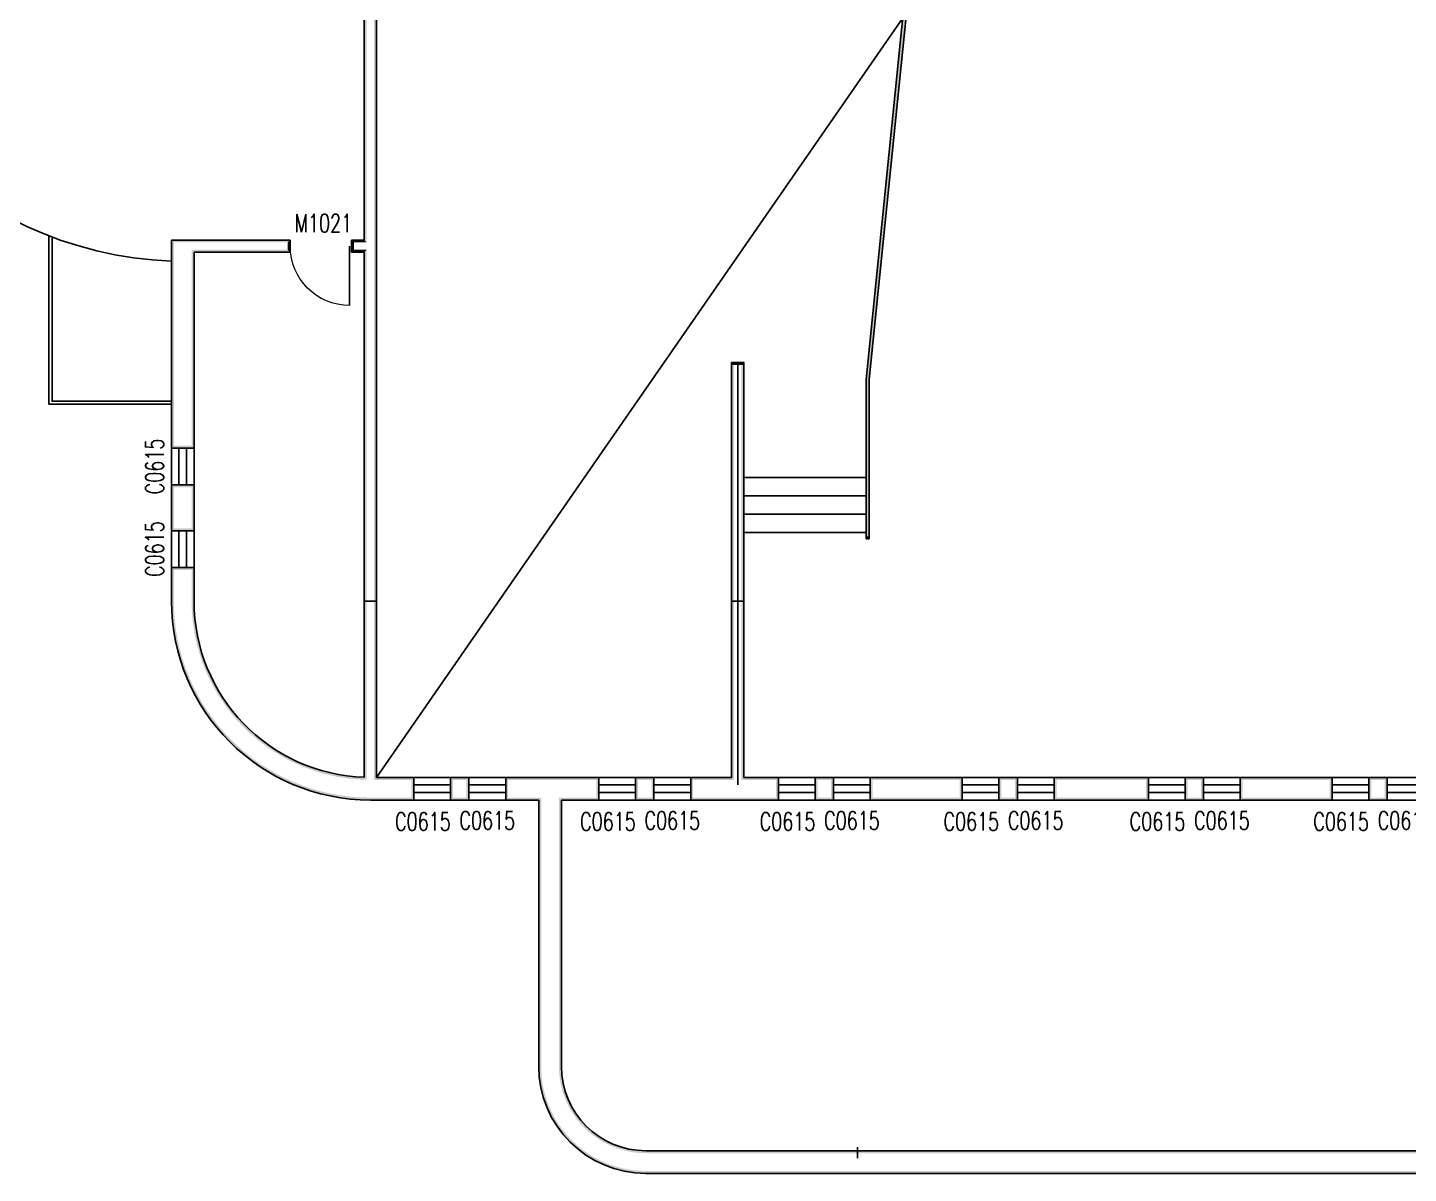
# Model space of a CAD drawing. Header units: millimetres. Extents: x -150677 to 588340, y -254013 to 149700.
# Drawn here: x 156002 to 178557, y -115056 to -96336 of the extents above; entities that cross this region are included whole.
import ezdxf

# ---------------------------------------------------------------- set-up
doc = ezdxf.new("R2010")
doc.units = ezdxf.units.MM
doc.header["$LTSCALE"] = 10
doc.header["$MEASUREMENT"] = 0
doc.linetypes.add('DOTE', pattern=[2.42, 2, -0.2, 0.02, -0.2])
for name, color, linetype in [('DOTE', 1, 'Continuous'), ('PUB_WALL', 9, 'Continuous'), ('WALL', 9, 'Continuous'), ('WINDOW', 4, 'Continuous'), ('WINDOW_TEXT', 7, 'Continuous')]:
    doc.layers.add(name, color=color, linetype=linetype)
doc.styles.add('_TCH_WINDOW', font='SIMPLEX', dxfattribs={"bigfont": 'GBCBIG'})

# ---------------------------------------------------------------- blocks, each defined once
blk = doc.blocks.new('$WINLIB2D$00000001')
at = {"color": 0}
for points in [[(-0.5, 0.5), (-0.5, -0.5)], [(-0.5, 0.5), (0.5, 0.5)], [(0.5, -0.5), (0.5, 0.5)], [(0.5, 0.167), (-0.5, 0.167)], [(0.5, -0.167), (-0.5, -0.167)], [(-0.5, -0.5), (0.5, -0.5)]]:
    blk.add_lwpolyline(points, dxfattribs=at)
blk = doc.blocks.new('$DorLib2D$00000003')
blk.add_line((0.47, 0), (0.47, 0.97))
at = {"lineweight": 13}
blk.add_arc((0.47, 0), 0.97, 90, 180, dxfattribs=at)

msp = doc.modelspace()

# ---------------------------------------------------------------- hatches: boundary and pattern name
at = {"layer": 'PUB_WALL'}
for points in [[(161700.7, -99906), (161700.7, -87906), (161660.7, -87906), (161660.7, -99906)], [(161500.7, -99806), (161500.7, -88006), (161540.7, -87966), (161540.7, -99846)], [(170527.5, -93905.8), (169700.7, -102084.7), (169740.7, -102086.8), (170567.7, -93906.1)], [(170577.7, -93906.2), (169750.7, -102087.3), (169710.7, -102085.3), (170537.5, -93905.9)], [(158350.7, -99806), (158350.7, -103206), (158390.7, -103166), (158390.7, -99846)], [(160290.7, -99806), (158350.7, -99806), (158390.7, -99846), (160250.7, -99846)], [(160290.7, -100006), (160290.7, -99806), (160250.7, -99846), (160250.7, -99966)], [(161500.7, -99806), (161290.7, -99806), (161330.7, -99846), (161540.7, -99846)], [(161290.7, -99806), (161290.7, -100006), (161330.7, -99966), (161330.7, -99846)], [(161700.7, -108586), (161700.7, -99906), (161660.7, -99906), (161660.7, -108626)], [(158720.7, -103206), (158720.7, -100006), (158680.7, -99966), (158680.7, -103166)], [(158720.7, -100006), (160290.7, -100006), (160250.7, -99966), (158680.7, -99966)], [(161290.7, -100006), (161500.7, -100006), (161540.7, -99966), (161330.7, -99966)], [(161500.7, -108584.3), (161500.7, -100006), (161540.7, -99966), (161540.7, -108625.4)], [(167500.7, -108586), (167500.7, -101806), (167540.7, -101806), (167540.7, -108626)], [(167500.7, -101806), (167700.7, -101806), (167700.7, -101846), (167500.7, -101846)], [(167700.7, -108586), (167700.7, -101806), (167660.7, -101806), (167660.7, -108626)], [(169700.7, -102084.7), (169700.7, -104686), (169740.7, -104686), (169740.7, -102086.8)], [(169750.7, -102087.3), (169750.7, -104686), (169710.7, -104686), (169710.7, -102085.3)], [(158350.7, -103206), (158720.7, -103206), (158680.7, -103166), (158390.7, -103166)], [(158720.7, -103806), (158350.7, -103806), (158390.7, -103846), (158680.7, -103846)], [(158350.7, -103806), (158350.7, -104556), (158390.7, -104516), (158390.7, -103846)], [(158720.7, -104556), (158720.7, -103806), (158680.7, -103846), (158680.7, -104516)], [(158350.7, -104556), (158720.7, -104556), (158680.7, -104516), (158390.7, -104516)], [(169750.7, -104686), (169700.7, -104686), (169700.7, -104646), (169750.7, -104646)], [(158720.7, -105156), (158350.7, -105156), (158390.7, -105196), (158680.7, -105196)], [(158350.7, -105156), (158350.7, -105706), (158390.7, -105706), (158390.7, -105196)], [(158720.7, -105706), (158720.7, -105156), (158680.7, -105196), (158680.7, -105706)], [(158350.7, -105706, 0.4142136), (161600.7, -108956), (161600.7, -108916, -0.4142136), (158390.7, -105706)], [(158720.7, -105706, 0.4040778), (161500.7, -108584.3), (161540.7, -108625.4, -0.4082075), (158680.7, -105706)], [(162310.7, -108586), (161700.7, -108586), (161660.7, -108626), (162270.7, -108626)], [(162310.7, -108956), (162310.7, -108586), (162270.7, -108626), (162270.7, -108916)], [(163210.7, -108586), (162910.7, -108586), (162950.7, -108626), (163170.7, -108626)], [(162910.7, -108586), (162910.7, -108956), (162950.7, -108916), (162950.7, -108626)], [(163210.7, -108956), (163210.7, -108586), (163170.7, -108626), (163170.7, -108916)], [(164600.7, -108586), (163810.7, -108586), (163850.7, -108626), (164600.7, -108626)], [(163810.7, -108586), (163810.7, -108956), (163850.7, -108916), (163850.7, -108626)], [(165333.2, -108586), (164600.7, -108586), (164600.7, -108626), (165293.2, -108626)], [(165333.2, -108956), (165333.2, -108586), (165293.2, -108626), (165293.2, -108916)], [(166233.2, -108586), (165933.2, -108586), (165973.2, -108626), (166193.2, -108626)], [(165933.2, -108586), (165933.2, -108956), (165973.2, -108916), (165973.2, -108626)], [(166233.2, -108956), (166233.2, -108586), (166193.2, -108626), (166193.2, -108916)], [(167500.7, -108586), (166833.2, -108586), (166873.2, -108626), (167540.7, -108626)], [(166833.2, -108586), (166833.2, -108956), (166873.2, -108916), (166873.2, -108626)], [(168267.3, -108586), (167700.7, -108586), (167660.7, -108626), (168227.3, -108626)], [(168267.3, -108956), (168267.3, -108586), (168227.3, -108626), (168227.3, -108916)], [(169167.3, -108586), (168867.3, -108586), (168907.3, -108626), (169127.3, -108626)], [(168867.3, -108586), (168867.3, -108956), (168907.3, -108916), (168907.3, -108626)], [(169167.3, -108956), (169167.3, -108586), (169127.3, -108626), (169127.3, -108916)], [(171269.1, -108586), (169767.3, -108586), (169807.3, -108626), (171229.1, -108626)], [(169767.3, -108586), (169767.3, -108956), (169807.3, -108916), (169807.3, -108626)], [(171269.1, -108956), (171269.1, -108586), (171229.1, -108626), (171229.1, -108916)], [(172169.1, -108586), (171869.1, -108586), (171909.1, -108626), (172129.1, -108626)], [(171869.1, -108586), (171869.1, -108956), (171909.1, -108916), (171909.1, -108626)], [(172169.1, -108956), (172169.1, -108586), (172129.1, -108626), (172129.1, -108916)], [(174310.7, -108586), (172769.1, -108586), (172809.1, -108626), (174270.7, -108626)], [(172769.1, -108586), (172769.1, -108956), (172809.1, -108916), (172809.1, -108626)], [(174310.7, -108956), (174310.7, -108586), (174270.7, -108626), (174270.7, -108916)], [(175210.7, -108586), (174910.7, -108586), (174950.7, -108626), (175170.7, -108626)], [(174910.7, -108586), (174910.7, -108956), (174950.7, -108916), (174950.7, -108626)], [(175210.7, -108956), (175210.7, -108586), (175170.7, -108626), (175170.7, -108916)], [(177310.7, -108586), (175810.7, -108586), (175850.7, -108626), (177270.7, -108626)], [(175810.7, -108586), (175810.7, -108956), (175850.7, -108916), (175850.7, -108626)], [(177310.7, -108956), (177310.7, -108586), (177270.7, -108626), (177270.7, -108916)], [(178210.7, -108586), (177910.7, -108586), (177950.7, -108626), (178170.7, -108626)], [(177910.7, -108586), (177910.7, -108956), (177950.7, -108916), (177950.7, -108626)], [(178210.7, -108956), (178210.7, -108586), (178170.7, -108626), (178170.7, -108916)], [(161600.7, -108956), (162310.7, -108956), (162270.7, -108916), (161600.7, -108916)], [(162910.7, -108956), (163210.7, -108956), (163170.7, -108916), (162950.7, -108916)], [(163810.7, -108956), (164350.7, -108956), (164390.7, -108916), (163850.7, -108916)], [(164350.7, -111806), (164350.7, -108956), (164390.7, -108916), (164390.7, -111806)], [(164720.7, -111806), (164720.7, -108956), (164680.7, -108916), (164680.7, -111806)], [(164720.7, -108956), (165333.2, -108956), (165293.2, -108916), (164680.7, -108916)], [(165933.2, -108956), (166233.2, -108956), (166193.2, -108916), (165973.2, -108916)], [(166833.2, -108956), (167600.7, -108956), (167600.7, -108916), (166873.2, -108916)], [(167600.7, -108956), (168267.3, -108956), (168227.3, -108916), (167600.7, -108916)], [(168867.3, -108956), (169167.3, -108956), (169127.3, -108916), (168907.3, -108916)], [(169767.3, -108956), (171269.1, -108956), (171229.1, -108916), (169807.3, -108916)], [(171869.1, -108956), (172169.1, -108956), (172129.1, -108916), (171909.1, -108916)], [(172769.1, -108956), (174310.7, -108956), (174270.7, -108916), (172809.1, -108916)], [(174910.7, -108956), (175210.7, -108956), (175170.7, -108916), (174950.7, -108916)], [(175810.7, -108956), (177310.7, -108956), (177270.7, -108916), (175850.7, -108916)], [(177910.7, -108956), (178210.7, -108956), (178170.7, -108916), (177950.7, -108916)], [(164350.7, -113306), (164350.7, -111806), (164390.7, -111806), (164390.7, -113306)], [(164720.7, -113306), (164720.7, -111806), (164680.7, -111806), (164680.7, -113306)], [(164350.7, -113306, 0.4142136), (166100.7, -115056), (166100.7, -115016, -0.4142136), (164390.7, -113306)], [(164720.7, -113306, 0.4142136), (166100.7, -114686), (166100.7, -114726, -0.4142136), (164680.7, -113306)], [(203560.7, -114686), (166100.7, -114686), (166100.7, -114726), (203560.7, -114726)], [(203560.7, -115056), (166100.7, -115056), (166100.7, -115016), (203560.7, -115016)]]:
    msp.add_hatch(color=256, dxfattribs=at).paths.add_polyline_path(points)

# ---------------------------------------------------------------- linework, layer by layer
for points in [[(206440.7, -78826), (177922.3, -85168.4), (161700.7, -108586)], [(158350.7, -102489), (156350.7, -102489), (156350.7, -99737)], [(158350.7, -102439), (156400.7, -102439), (156400.7, -99756)]]:
    msp.add_lwpolyline(points)
at = {"color": 2}
for points in [[(167700.7, -103686), (169700.7, -103686)], [(167700.7, -103986), (169700.7, -103986)], [(167700.7, -104286), (169700.7, -104286)], [(167700.7, -104586), (169700.7, -104586)]]:
    msp.add_lwpolyline(points, dxfattribs=at)
msp.add_arc((158600.7, -93906), 6250, 92.29244, 267.70756)
at = {"layer": 'DOTE', "linetype": 'DOTE'}
for p, q in [((167500.7, -101806), (167705.8, -101806)), ((161500.7, -105706), (161700.7, -105706)), ((167500.7, -105706), (167700.7, -105706)), ((169560.7, -114806), (169560.7, -114630.1))]:
    msp.add_line(p, q, dxfattribs=at)
msp.add_lwpolyline([(167600.7, -108706), (167600.7, -101806)], dxfattribs=at)
at = {"layer": 'WALL'}
for p, q in [((161700.7, -99906), (161700.7, -87906)), ((161500.7, -99806), (161500.7, -88006)), ((170527.5, -93905.8), (169700.7, -102084.7)), ((170577.7, -93906.2), (169750.7, -102087.3)), ((158350.7, -99806), (158350.7, -103206)), ((160290.7, -99806), (158350.7, -99806)), ((160290.7, -100006), (160290.7, -99806)), ((161500.7, -99806), (161290.7, -99806)), ((161290.7, -99806), (161290.7, -100006)), ((161700.7, -108586), (161700.7, -99906)), ((158720.7, -103206), (158720.7, -100006)), ((158720.7, -100006), (160290.7, -100006)), ((161290.7, -100006), (161500.7, -100006)), ((161500.7, -108584.3), (161500.7, -100006)), ((167500.7, -108586), (167500.7, -101806)), ((167500.7, -101806), (167700.7, -101806)), ((167700.7, -108586), (167700.7, -101806)), ((169700.7, -102084.7), (169700.7, -104686)), ((169750.7, -102087.3), (169750.7, -104686)), ((158350.7, -103206), (158720.7, -103206)), ((158720.7, -103806), (158350.7, -103806)), ((158350.7, -103806), (158350.7, -104556)), ((158720.7, -104556), (158720.7, -103806)), ((158350.7, -104556), (158720.7, -104556)), ((169750.7, -104686), (169700.7, -104686)), ((158720.7, -105156), (158350.7, -105156)), ((158350.7, -105156), (158350.7, -105706)), ((158720.7, -105706), (158720.7, -105156)), ((162310.7, -108586), (161700.7, -108586)), ((162310.7, -108956), (162310.7, -108586)), ((163210.7, -108586), (162910.7, -108586)), ((162910.7, -108586), (162910.7, -108956)), ((163210.7, -108956), (163210.7, -108586)), ((164600.7, -108586), (163810.7, -108586)), ((163810.7, -108586), (163810.7, -108956)), ((165333.2, -108586), (164600.7, -108586)), ((165333.2, -108956), (165333.2, -108586)), ((166233.2, -108586), (165933.2, -108586)), ((165933.2, -108586), (165933.2, -108956)), ((166233.2, -108956), (166233.2, -108586)), ((167500.7, -108586), (166833.2, -108586)), ((166833.2, -108586), (166833.2, -108956)), ((168267.3, -108586), (167700.7, -108586)), ((168267.3, -108956), (168267.3, -108586)), ((169167.3, -108586), (168867.3, -108586)), ((168867.3, -108586), (168867.3, -108956)), ((169167.3, -108956), (169167.3, -108586)), ((171269.1, -108586), (169767.3, -108586)), ((169767.3, -108586), (169767.3, -108956)), ((171269.1, -108956), (171269.1, -108586)), ((172169.1, -108586), (171869.1, -108586)), ((171869.1, -108586), (171869.1, -108956)), ((172169.1, -108956), (172169.1, -108586)), ((174310.7, -108586), (172769.1, -108586)), ((172769.1, -108586), (172769.1, -108956)), ((174310.7, -108956), (174310.7, -108586)), ((175210.7, -108586), (174910.7, -108586)), ((174910.7, -108586), (174910.7, -108956)), ((175210.7, -108956), (175210.7, -108586)), ((177310.7, -108586), (175810.7, -108586)), ((175810.7, -108586), (175810.7, -108956)), ((177310.7, -108956), (177310.7, -108586)), ((178210.7, -108586), (177910.7, -108586)), ((177910.7, -108586), (177910.7, -108956)), ((178210.7, -108956), (178210.7, -108586)), ((161600.7, -108956), (162310.7, -108956)), ((162910.7, -108956), (163210.7, -108956)), ((163810.7, -108956), (164350.7, -108956)), ((164350.7, -111806), (164350.7, -108956)), ((164720.7, -111806), (164720.7, -108956)), ((164720.7, -108956), (165333.2, -108956)), ((165933.2, -108956), (166233.2, -108956)), ((166833.2, -108956), (167600.7, -108956)), ((167600.7, -108956), (168267.3, -108956)), ((168867.3, -108956), (169167.3, -108956)), ((169767.3, -108956), (171269.1, -108956)), ((171869.1, -108956), (172169.1, -108956)), ((172769.1, -108956), (174310.7, -108956)), ((174910.7, -108956), (175210.7, -108956)), ((175810.7, -108956), (177310.7, -108956)), ((177910.7, -108956), (178210.7, -108956)), ((164350.7, -111806), (164350.7, -111806)), ((164350.7, -113306), (164350.7, -111806)), ((164720.7, -111806), (164720.7, -111806)), ((164720.7, -113306), (164720.7, -111806)), ((203560.7, -114686), (166100.7, -114686)), ((203560.7, -115056), (166100.7, -115056))]:
    msp.add_line(p, q, dxfattribs=at)
for centre, radius, end in [((161600.7, -105706), 3250, 270), ((161600.7, -105706), 2880, 268.01016), ((166100.7, -113306), 1750, 270), ((166100.7, -113306), 1380, 270)]:
    msp.add_arc(centre, radius, 180, end, dxfattribs=at)

# ---------------------------------------------------------------- block references
at = {"layer": 'WINDOW'}
ref = msp.add_blockref('$DorLib2D$00000003', (160790.7, -99906), dxfattribs=dict(at, xscale=-1000, yscale=1000, zscale=-1000, rotation=180))
ref.add_attrib('A', 'M1021', (160365.7, -99679.8), dxfattribs={"layer": 'WINDOW_TEXT', "height": 297.5, "style": '_TCH_WINDOW', "width": 0.705882})
ref = msp.add_blockref('$WINLIB2D$00000001', (158535.7, -103506), dxfattribs=dict(at, xscale=-600, yscale=-370, zscale=-600, rotation=90))
ref.add_attrib('A', 'C0615', (158224.4, -103961), dxfattribs={"layer": 'WINDOW_TEXT', "height": 297.5, "rotation": 90, "style": '_TCH_WINDOW', "width": 0.705882})
ref = msp.add_blockref('$WINLIB2D$00000001', (158535.7, -104856), dxfattribs=dict(at, xscale=-600, yscale=-370, zscale=-600, rotation=90))
ref.add_attrib('A', 'C0615', (158224.4, -105311), dxfattribs={"layer": 'WINDOW_TEXT', "height": 297.5, "rotation": 90, "style": '_TCH_WINDOW', "width": 0.705882})
ref = msp.add_blockref('$WINLIB2D$00000001', (162610.7, -108771), dxfattribs=dict(at, xscale=600, yscale=-370, zscale=600))
ref.add_attrib('A', 'C0615', (162003.9, -109456), dxfattribs={"layer": 'WINDOW_TEXT', "height": 297.5, "style": '_TCH_WINDOW', "width": 0.705882})
ref = msp.add_blockref('$WINLIB2D$00000001', (163510.7, -108771), dxfattribs=dict(at, xscale=600, yscale=-370, zscale=600))
ref.add_attrib('A', 'C0615', (163055.7, -109438.8), dxfattribs={"layer": 'WINDOW_TEXT', "height": 297.5, "style": '_TCH_WINDOW', "width": 0.705882})
ref = msp.add_blockref('$WINLIB2D$00000001', (165633.2, -108771), dxfattribs=dict(at, xscale=-600, yscale=370, zscale=-600))
ref.add_attrib('A', 'C0615', (165026.4, -109456), dxfattribs={"layer": 'WINDOW_TEXT', "height": 297.5, "style": '_TCH_WINDOW', "width": 0.705882})
ref = msp.add_blockref('$WINLIB2D$00000001', (166533.2, -108771), dxfattribs=dict(at, xscale=-600, yscale=370, zscale=-600))
ref.add_attrib('A', 'C0615', (166078.2, -109438.8), dxfattribs={"layer": 'WINDOW_TEXT', "height": 297.5, "style": '_TCH_WINDOW', "width": 0.705882})
ref = msp.add_blockref('$WINLIB2D$00000001', (168567.3, -108771), dxfattribs=dict(at, xscale=-600, yscale=370, zscale=-600))
ref.add_attrib('A', 'C0615', (167960.5, -109456), dxfattribs={"layer": 'WINDOW_TEXT', "height": 297.5, "style": '_TCH_WINDOW', "width": 0.705882})
ref = msp.add_blockref('$WINLIB2D$00000001', (169467.3, -108771), dxfattribs=dict(at, xscale=-600, yscale=370, zscale=-600))
ref.add_attrib('A', 'C0615', (169012.3, -109438.8), dxfattribs={"layer": 'WINDOW_TEXT', "height": 297.5, "style": '_TCH_WINDOW', "width": 0.705882})
ref = msp.add_blockref('$WINLIB2D$00000001', (171569.1, -108771), dxfattribs=dict(at, xscale=-600, yscale=370, zscale=-600))
ref.add_attrib('A', 'C0615', (170962.4, -109456), dxfattribs={"layer": 'WINDOW_TEXT', "height": 297.5, "style": '_TCH_WINDOW', "width": 0.705882})
ref = msp.add_blockref('$WINLIB2D$00000001', (172469.1, -108771), dxfattribs=dict(at, xscale=-600, yscale=370, zscale=-600))
ref.add_attrib('A', 'C0615', (172014.1, -109438.8), dxfattribs={"layer": 'WINDOW_TEXT', "height": 297.5, "style": '_TCH_WINDOW', "width": 0.705882})
ref = msp.add_blockref('$WINLIB2D$00000001', (174610.7, -108771), dxfattribs=dict(at, xscale=-600, yscale=370, zscale=-600))
ref.add_attrib('A', 'C0615', (174003.9, -109456), dxfattribs={"layer": 'WINDOW_TEXT', "height": 297.5, "style": '_TCH_WINDOW', "width": 0.705882})
ref = msp.add_blockref('$WINLIB2D$00000001', (175510.7, -108771), dxfattribs=dict(at, xscale=-600, yscale=370, zscale=-600))
ref.add_attrib('A', 'C0615', (175055.7, -109438.8), dxfattribs={"layer": 'WINDOW_TEXT', "height": 297.5, "style": '_TCH_WINDOW', "width": 0.705882})
ref = msp.add_blockref('$WINLIB2D$00000001', (177610.7, -108771), dxfattribs=dict(at, xscale=-600, yscale=370, zscale=-600))
ref.add_attrib('A', 'C0615', (177003.9, -109456), dxfattribs={"layer": 'WINDOW_TEXT', "height": 297.5, "style": '_TCH_WINDOW', "width": 0.705882})
ref = msp.add_blockref('$WINLIB2D$00000001', (178510.7, -108771), dxfattribs=dict(at, xscale=-600, yscale=370, zscale=-600))
ref.add_attrib('A', 'C0615', (178055.7, -109438.8), dxfattribs={"layer": 'WINDOW_TEXT', "height": 297.5, "style": '_TCH_WINDOW', "width": 0.705882})

doc.saveas('drawing.dxf')
